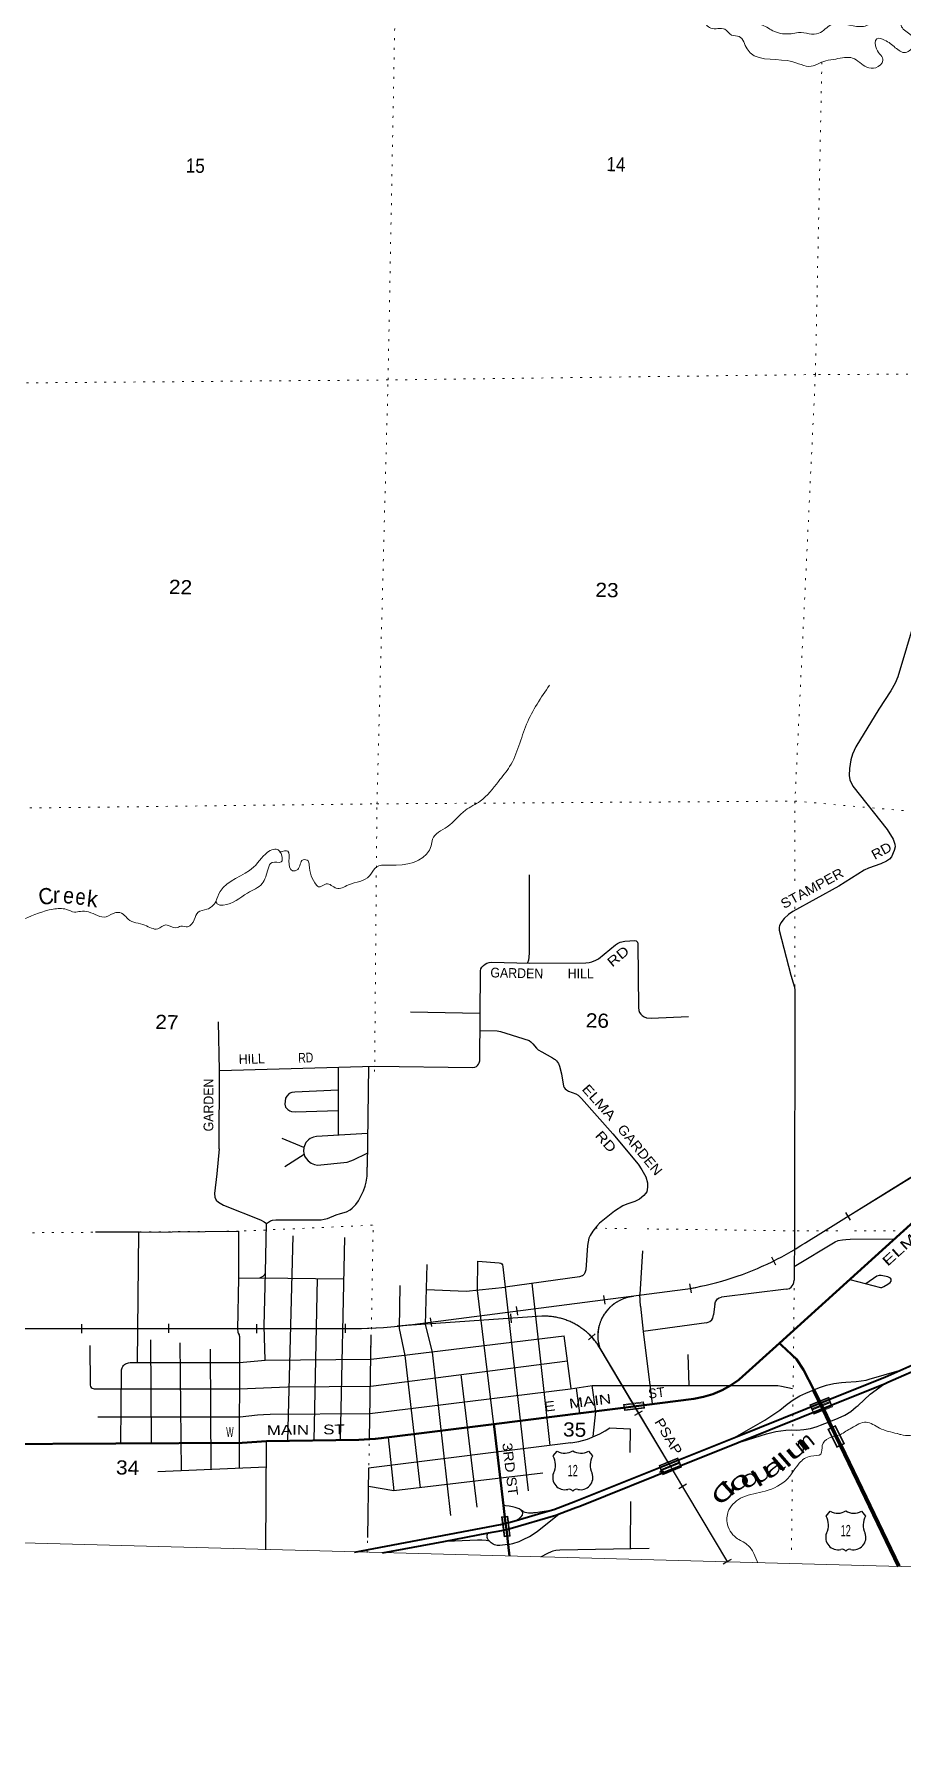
# Model space of a CAD drawing. Header units: feet. Extents: x -751810 to -497223, y -177792 to 12311.
# Drawn here: x -607782 to -597075, y -177792 to -156551 of the extents above; entities that cross this region are included whole.
import ezdxf
from ezdxf.enums import TextEntityAlignment as Align

# ---------------------------------------------------------------- set-up
doc = ezdxf.new("R2010")
doc.units = ezdxf.units.FT
doc.header["$LTSCALE"] = 80
doc.header["$PDMODE"] = 32
doc.header["$PDSIZE"] = 40
doc.linetypes.add('DOTTED', pattern=[1.5, 0.3, -1.2])
for name, color, linetype, lineweight in [('16', 7, 'Continuous', 25), ('20', 7, 'Continuous', 70), ('21', 7, 'Continuous', 25), ('23', 7, 'Continuous', 70), ('24', 7, 'Continuous', 25), ('26', 7, 'Continuous', 40), ('29', 7, 'Continuous', 25), ('34', 7, 'Continuous', 25), ('39', 7, 'Continuous', 13), ('4', 7, 'Continuous', 13), ('57', 7, 'Continuous', 13), ('61', 7, 'Continuous', 13), ('7', 7, 'DOTTED', 13)]:
    doc.layers.add(name, color=color, linetype=linetype, lineweight=lineweight)
for name, color, linetype in [('27', 7, 'Continuous'), ('30', 7, 'Continuous'), ('41', 7, 'Continuous'), ('55', 7, 'Continuous')]:
    doc.layers.add(name, color=color, linetype=linetype)

msp = doc.modelspace()

# ---------------------------------------------------------------- linework, layer by layer
at = {"layer": '16'}
for p, q in [((-601377.53, -174114.97), (-601326.22, -174056.21)), ((-601134.46, -174050.24), (-601134.74, -174050.44)), ((-600942.37, -174056.12), (-600890.98, -174114.97)), ((-598007.04, -174857.02), (-597955.73, -174798.26)), ((-597763.97, -174792.29), (-597764.25, -174792.49)), ((-597571.88, -174798.17), (-597520.49, -174857.02))]:
    msp.add_line(p, q, dxfattribs=at)
for centre, radius, start, end in [((-601570.51, -174225.6), 222.05, 332.97043, 29.75871), ((-601235.14, -173898.55), 182.07, 239.97227, 303.45418), ((-601033.36, -173899.05), 181.52, 236.33975, 300.08743), ((-601033.37, -173898.55), 182.07, 236.54582, 236.59441), ((-600698.01, -174225.6), 222.05, 150.24129, 207.02957), ((-601231.32, -174380.5), 151.42, 159.09177, 283.81923), ((-601037.2, -174380.5), 151.42, 256.18077, 20.90823), ((-597864.65, -174640.6), 182.07, 239.97227, 303.45418), ((-597662.87, -174641.1), 181.52, 236.33975, 300.08743), ((-597662.88, -174640.6), 182.07, 236.54582, 236.59441), ((-598200.02, -174967.65), 222.05, 332.97043, 29.75871), ((-597327.52, -174967.65), 222.05, 150.24129, 207.02957), ((-597860.83, -175122.55), 151.42, 159.09177, 283.81923), ((-597666.71, -175122.55), 151.42, 256.18077, 20.90823)]:
    msp.add_arc(centre, radius, start, end, dxfattribs=at)
for centre, major_axis, start_param, end_param in [((-601175.98, -174579.32), (-19.56, 51.67), 4.95877769, 6.28318531), ((-601092.53, -174579.32), (19.56, 51.67), 0, 1.32637542), ((-597805.49, -175321.37), (-19.56, 51.67), 4.95877769, 6.28318531), ((-597722.04, -175321.37), (19.56, 51.67), 0, 1.32637542)]:
    msp.add_ellipse(centre, major_axis=major_axis, ratio=0.929097, start_param=start_param, end_param=end_param, dxfattribs=at)
at = {"layer": '20', "lineweight": 35}
for p, q in [((-599124.7, -173880.93), (-597959.62, -173414.3)), ((-599094.47, -173949.62), (-597934.37, -173484.99)), ((-603484.88, -175312.57), (-602726.97, -175170.34)), ((-602726.97, -175170.34), (-602175.9, -175065.57))]:
    msp.add_line(p, q, dxfattribs=at)
at = {"layer": '20'}
for points in [[(-597968.8, -173692.48), (-598036.16, -173552.53), (-598157.35, -173300.74)], [(-597107.41, -175480.71), (-597826.14, -173988.9), (-597968.8, -173692.48)]]:
    msp.add_lwpolyline(points, dxfattribs=at)
at = {"layer": '20', "lineweight": 35}
for points in [[(-601413.61, -174788.94), (-601368.22, -174775.65), (-601100.72, -174674), (-599825.71, -174162.28), (-599124.7, -173880.93)], [(-601302.51, -174830.89), (-601097.79, -174753.09), (-601072.2, -174743.37), (-601047.79, -174733.57), (-599798.69, -174232.25), (-599094.47, -173949.62)], [(-601834.06, -174912.09), (-601598.27, -174843.03), (-601413.61, -174788.94)], [(-603827.68, -175303.48), (-602026.05, -174960.73), (-601963.65, -174947.06), (-601923.19, -174938.19)], [(-602175.9, -175065.57), (-602011.02, -175034.22), (-601954.76, -175021.88)], [(-601954.76, -175021.88), (-601905.91, -175011.17), (-601343.4, -174846.43), (-601302.51, -174830.89)], [(-601926.92, -174939.01), (-601923.19, -174938.19), (-601834.06, -174912.09)]]:
    msp.add_lwpolyline(points, dxfattribs=at)
at = {"layer": '21'}
for points in [[(-599124.7, -173880.93), (-599107.12, -173870.72), (-598764.08, -173671.34), (-598576.93, -173547.47), (-598486.66, -173476.88), (-598411.56, -173420.96), (-598331.03, -173373.2), (-598255.53, -173338), (-598158.55, -173298.39)], [(-597968.8, -173692.48), (-597856.28, -173647.71), (-597777.64, -173609.59), (-597703.42, -173563.47), (-597634.43, -173509.84), (-597612.09, -173489.81), (-597462.89, -173352.93), (-597300.2, -173232.41), (-597285.04, -173221.68)], [(-599094.47, -173949.62), (-599044.47, -173934.46), (-598744.43, -173840.06), (-598625.6, -173811.35), (-598504.42, -173795.22), (-598431.86, -173791.68), (-598367.14, -173794.2), (-598282.35, -173788.37), (-598198.62, -173773.71), (-598116.89, -173750.38), (-598077.76, -173735.83), (-597968.8, -173692.48)], [(-601772.45, -174782.55), (-601797.45, -174770.06), (-601808.02, -174764.82), (-601843.81, -174751.54), (-601880.8, -174742.08), (-601918.58, -174736.53), (-601965.13, -174731.55), (-601989.53, -174728.93)], [(-601834.06, -174912.09), (-601833.79, -174911.96), (-601815.68, -174901.82), (-601798.74, -174889.83), (-601783.13, -174876.15), (-601776.77, -174869.26), (-601756.66, -174844.29), (-601750.89, -174819.26), (-601750.9, -174818.61), (-601751.48, -174813.8), (-601752.55, -174809.08), (-601753.07, -174807.55), (-601772.45, -174782.55)], [(-601413.61, -174788.94), (-601434.66, -174792.05), (-601594.14, -174815.6), (-601617.72, -174819.08), (-601630.83, -174821.45), (-601638.77, -174822.18), (-601644.14, -174822.4), (-601660.03, -174823.06), (-601681.26, -174821.71), (-601702.24, -174818.16), (-601722.73, -174812.43), (-601742.51, -174804.59), (-601747.45, -174802.04), (-601772.45, -174782.55)], [(-601932.8, -175207.04), (-601875.35, -175194.91), (-601798.07, -175169.93), (-601773.14, -175161.02), (-601748.07, -175148.43), (-601670.63, -175109.51), (-601574.13, -175047.6), (-601548.15, -175028.36), (-601329.33, -174852.45), (-601302.51, -174830.89)], [(-602726.97, -175170.34), (-602690.86, -175168.68), (-602309.6, -175151.21), (-602256.63, -175150.38), (-602203.87, -175155.1), (-602168.61, -175161.4)], [(-602168.61, -175161.4), (-602177.19, -175149.54), (-602185.48, -175135.1), (-602191.08, -175122.76), (-602192.55, -175117.25), (-602193.44, -175111.63), (-602193.73, -175105.94), (-602193.43, -175100.26), (-602192.54, -175094.63), (-602191.06, -175089.13), (-602189.02, -175083.82), (-602186.43, -175078.74), (-602183.33, -175073.97), (-602179.74, -175069.54), (-602175.9, -175065.57)], [(-601932.8, -175207.04), (-601967.58, -175214.38), (-602035.6, -175222.09), (-602052.25, -175222.05), (-602068.81, -175220.27), (-602085.09, -175216.77), (-602100.92, -175211.59), (-602116.11, -175204.78), (-602130.51, -175196.42), (-602143.96, -175186.6), (-602156.31, -175175.43), (-602167.43, -175163.03), (-602168.61, -175161.4)]]:
    msp.add_lwpolyline(points, dxfattribs=at)
at = {"layer": '23', "lineweight": 35}
msp.add_line((-597934.37, -173484.99), (-597285.04, -173221.68), dxfattribs=at)
for points in [[(-597285.04, -173221.68), (-597244.01, -173205.04), (-596755.61, -172989.71), (-596730.37, -172978.58), (-596705.61, -172966.92), (-595136.65, -172228.13)], [(-597096.84, -173058.23), (-596762.57, -172910.85), (-595134.45, -172143.83)], [(-597959.62, -173414.3), (-597272.33, -173135.6), (-597096.84, -173058.23)]]:
    msp.add_lwpolyline(points, dxfattribs=at)
at = {"layer": '24'}
msp.add_lwpolyline([(-598158.55, -173298.39), (-598087.99, -173269.57), (-598000.6, -173239.04), (-597910.5, -173217.82), (-597818.67, -173206.13), (-597763.66, -173203.76), (-597636.87, -173196.76), (-597511.5, -173176.55), (-597473.42, -173167.71), (-597105.23, -173060.67), (-597096.84, -173058.23)], dxfattribs=at)
at = {"layer": '26'}
for p, q in [((-598157.35, -173300.74), (-598158.55, -173298.39)), ((-602109.21, -173720.34), (-600252.23, -173485.85)), ((-601963.65, -174947.06), (-601989.53, -174728.93)), ((-601954.76, -175021.88), (-601963.65, -174947.06)), ((-601932.8, -175207.04), (-601954.76, -175021.88)), ((-601915.02, -175354.12), (-601932.8, -175207.04))]:
    msp.add_line(p, q, dxfattribs=at)
for points in [[(-598584.31, -172722.3), (-597051.8, -171335.15), (-595490.95, -169922.35), (-595465.81, -169899.59), (-595440.95, -169878.81), (-595293.83, -169755.85)], [(-600252.23, -173485.85), (-599638.11, -173408.31), (-599519.22, -173385.54), (-599403.36, -173350.47), (-599291.8, -173303.48), (-599185.76, -173245.09), (-599086.41, -173175.93), (-599079.55, -173170.57), (-598584.31, -172722.3)], [(-598158.55, -173298.39), (-598285.13, -173051.49), (-598371.91, -172918.2), (-598559.11, -172745.54), (-598584.31, -172722.3)], [(-612618.97, -174728.26), (-612556.57, -174741), (-612375.09, -174758.59), (-612192.76, -174757.11), (-612011.58, -174736.58), (-611833.55, -174697.23), (-611662.4, -174640.19), (-610373.68, -174069.5), (-610263.61, -174028.11), (-610149.81, -173998.45), (-610033.54, -173980.86), (-609916.06, -173975.51), (-609900.8, -173975.72), (-605218.29, -173950.69), (-604913.97, -173930.6), (-603774.62, -173916.39), (-603572.73, -173903.78), (-603498.82, -173895.8), (-602109.21, -173720.34)], [(-601989.53, -174728.93), (-602105.74, -173749.52), (-602109.21, -173720.34)]]:
    msp.add_lwpolyline(points, dxfattribs=at)
at = {"layer": '29'}
for p, q in [((-601671.96, -166936.18), (-601674.42, -167906.19)), ((-600331.04, -167786.15), (-600324.41, -168572.06)), ((-602284.16, -169233.08), (-602273.72, -168119.47)), ((-602281.27, -168648.87), (-603137.78, -168632.04)), ((-605497.7, -169353.89), (-605506.82, -168752.24)), ((-604030.18, -169310.46), (-604030.94, -170153.83)), ((-603658.14, -169300.29), (-603671.26, -170546.61)), ((-604030.44, -169596.07), (-604565.94, -169619)), ((-604559.92, -169863.33), (-604032.83, -169845.41)), ((-603667.35, -170132.71), (-604298.46, -170169.37)), ((-604455.44, -170305.17), (-604722.54, -170193.76)), ((-604452.88, -170388.68), (-604688.04, -170541.27)), ((-604927.52, -171848.85), (-604914.98, -171244.51)), ((-604591.35, -171396.21), (-604656.4, -173927.39)), ((-603954.26, -171417.23), (-604008.48, -173919.31)), ((-600272.62, -171578.52), (-600305.03, -172120.88)), ((-602306.89, -171709.02), (-602044.4, -171728.15)), ((-601996.83, -171777.03), (-601969.85, -172028.32)), ((-605259.87, -171919.68), (-605273.66, -172551.1)), ((-604996.61, -171912.56), (-603965.28, -171925.97)), ((-604290.4, -171921.39), (-604332.46, -173923.35)), ((-601640.25, -171981.81), (-601418.43, -173986.44)), ((-598498.35, -172054.98), (-599298.92, -172152.24)), ((-600298.12, -172265.82), (-600305.03, -172120.88)), ((-600298.12, -172265.82), (-600265.28, -172575.53)), ((-599483.69, -172469.49), (-600265.28, -172575.53)), ((-606347.37, -172681.33), (-606339.36, -173956.68)), ((-605249.93, -172663.76), (-605253.3, -174268.47)), ((-603628.06, -172619.19), (-603647.4, -173908.24)), ((-601152.49, -173282.23), (-601239.64, -172630.62)), ((-600265.28, -172575.53), (-600153.36, -173472.69)), ((-607095.67, -172752.05), (-607094.62, -173238.48)), ((-605984.22, -172715.19), (-605969.56, -174297.32)), ((-605612.32, -172795.64), (-605601.37, -174282.49)), ((-599698.87, -173243.32), (-599708.07, -172862.42)), ((-606713.11, -173957.18), (-606707.3, -173066.47)), ((-602516.53, -173108.87), (-602319.79, -174747.36)), ((-601048.8, -173586.44), (-601087.62, -173277)), ((-601782.95, -173673.05), (-601684.52, -174546.68)), ((-604918.12, -173930.87), (-604927.56, -175274.27)), ((-601158.94, -173954.17), (-603655.41, -174264.67)), ((-603413.64, -173884.7), (-603342.09, -174546.81)), ((-604920.4, -174255.06), (-606258.87, -174308.97)), ((-603655.41, -174264.67), (-603667.58, -175122.45)), ((-600422.87, -174677.05), (-600427.13, -175262.56)), ((-600189.73, -175257.56), (-601292.58, -175280.81))]:
    msp.add_line(p, q, dxfattribs=at)
for points in [[(-596906.17, -163772.56), (-597122.26, -164490.31), (-597152.52, -164568.14), (-597208.7, -164663.26), (-597355.64, -164888.1), (-597640.88, -165355.07), (-597681.94, -165443.71), (-597703.55, -165512.89), (-597718.68, -165623.14), (-597720.84, -165707.46), (-597712.19, -165759.34), (-597675.46, -165839.33), (-597251.92, -166375.48), (-597178.45, -166492.23), (-597156.84, -166557.08), (-597155.76, -166590.6), (-597165.49, -166634.91), (-597201.14, -166711.67), (-597224.91, -166739.77), (-597260.57, -166764.63), (-597329.71, -166799.21), (-597485.3, -166851.1), (-597536.08, -166878.13), (-597848.33, -167075.94), (-598418.81, -167387.25), (-598471.76, -167425.09), (-598522.82, -167472.76), (-598565.76, -167529.95), (-598581.98, -167565.63), (-598586.57, -167581.92), (-598586.73, -167617.53)], [(-600974.89, -168023.24), (-600930.82, -168016.86), (-600898.41, -168008.21), (-600850.87, -167990.92), (-600816.3, -167971.46), (-600608.87, -167798.53), (-600580.79, -167781.24), (-600548.38, -167768.27), (-600490.04, -167755.29), (-600366.88, -167746.65), (-600351.75, -167748.81), (-600343.11, -167757.46), (-600336.63, -167766.1), (-600331.04, -167786.15)], [(-598586.73, -167617.53), (-598441.52, -168175.29), (-598413.43, -168268.25), (-598398.3, -168324.46), (-598394.87, -168361.01)], [(-602273.72, -168119.47), (-602268.29, -168097.92), (-602256.4, -168075.22), (-602238.04, -168053.6), (-602216.43, -168037.39), (-602194.82, -168025.5), (-602168.9, -168016.86), (-602134.36, -168013.81)], [(-602134.36, -168013.81), (-601674.36, -168024.24), (-600974.89, -168023.24)], [(-601674.42, -167906.19), (-601675.07, -167942.1), (-601676.45, -167962.42), (-601678.07, -167968.91), (-601679.69, -167978.1), (-601682.39, -167988.91), (-601694.82, -168022.96)], [(-598394.87, -168361.01), (-598395.81, -171333.74), (-598401.58, -171941.65)], [(-600324.41, -168572.06), (-600320.42, -168612.41), (-600309.62, -168634.02), (-600294.49, -168657.8), (-600277.21, -168672.93), (-600251.28, -168690.23), (-600223.19, -168701.04), (-600164.85, -168705.36), (-599707.45, -168685.24)], [(-602280.53, -168856.8), (-602069.64, -168862.25), (-602027.5, -168871.98), (-601961.61, -168892.52), (-601672.06, -168983.31), (-601653.69, -168997.36), (-601628.85, -169022.22), (-601581.31, -169078.43), (-601560.78, -169098.96), (-601516.49, -169121.66), (-601386.84, -169195.16), (-601361.45, -169211.91), (-601353.88, -169218.39), (-601337.21, -169234.03), (-601323.16, -169251.32), (-601312.83, -169267.03), (-601300.41, -169298.92), (-601274.48, -169394.04), (-601248.55, -169545.36), (-601240.98, -169562.66), (-601226.94, -169579.95), (-601211.81, -169592.92), (-601188.05, -169605.89), (-601097.3, -169640.48), (-601069.2, -169657.78), (-601028.16, -169696.69), (-600639.22, -170133.36), (-600328.07, -170509.5), (-600279.96, -170581.39), (-600233, -170665.15), (-600212.97, -170741.36), (-600211.39, -170794.85), (-600221.62, -170849.45), (-600236.74, -170871.07), (-600258.93, -170898.62), (-600310.21, -170942.41), (-600366.96, -170972.12), (-600466.36, -171002.38), (-600517.64, -171024.56), (-600617.61, -171088.85), (-600701.62, -171154.35)], [(-602368.91, -169315.92), (-602342.29, -169311.18), (-602322.31, -169301.99), (-602309.88, -169290.64), (-602298.54, -169273.89), (-602289.35, -169256.05), (-602284.16, -169233.08)], [(-605499.43, -170318.76), (-605497.7, -169353.89), (-603582.92, -169297.23), (-602368.91, -169315.92)], [(-604565.94, -169619), (-604604, -169625.15), (-604636.41, -169638.12), (-604666.66, -169668.39), (-604681.79, -169692.17), (-604688.27, -169769.99), (-604679.63, -169804.57), (-604653.7, -169832.67), (-604629.93, -169849.97), (-604608.32, -169858.61), (-604559.92, -169863.33)], [(-605499.43, -170318.76), (-605528.78, -170630.34), (-605559.03, -170872.45), (-605553.63, -170916.76), (-605537.42, -170954.59), (-605510.42, -170979.45), (-605446.67, -171015.12), (-604988.61, -171196.7), (-604946.47, -171221.56), (-604914.98, -171244.51)], [(-604298.46, -170169.37), (-604336.07, -170174.22), (-604374.97, -170191.51), (-604398.73, -170208.81), (-604428.98, -170243.39), (-604454.91, -170303.92), (-604459.23, -170347.16), (-604457.07, -170375.26), (-604446.27, -170409.84), (-604426.82, -170440.11), (-604400.9, -170470.37), (-604364.16, -170496.31), (-604325.27, -170515.77), (-604286.38, -170520.09), (-603921.22, -170483.34), (-603873.68, -170468.21), (-603841.27, -170455.24), (-603672.74, -170375.26)], [(-604914.98, -171244.51), (-604865.45, -171209.67), (-604841.68, -171201.02), (-604802.79, -171198.86), (-604241.01, -171196.7), (-604202.11, -171190.21), (-604163.22, -171179.4), (-604057.35, -171136.17), (-604001.17, -171118.88), (-603929.86, -171099.42), (-603884.49, -171075.64), (-603856.4, -171054.03), (-603813.19, -171006.47), (-603780.78, -170961.07), (-603718.12, -170837.86), (-603698.67, -170781.65), (-603685.71, -170734.1), (-603674.9, -170656.28), (-603671.26, -170546.61)], [(-600701.62, -171154.35), (-600803.95, -171237.49), (-600838.52, -171274.24), (-600888.22, -171339.1), (-600918.47, -171390.98), (-600935.76, -171425.57), (-600953.04, -171516.36), (-600974.65, -171814.69), (-600985.46, -171851.44), (-600994.1, -171868.73), (-601015.71, -171888.19), (-601020.03, -171890.35), (-601051.43, -171902.99)], [(-606490.94, -171347.77), (-607018.12, -171351.64), (-607026.96, -171349.95)], [(-606510.13, -172961.11), (-606490.94, -171347.77), (-605261.6, -171338.04), (-605259.87, -171919.68), (-604996.61, -171912.56)], [(-598399.98, -171772.71), (-597895.88, -171468.94), (-597856.98, -171453.81), (-597805.12, -171443), (-597764.07, -171438.67), (-597707.88, -171434.35), (-597159, -171432.18)], [(-602937.63, -171748.62), (-602958.5, -172491.61), (-602869.45, -172830.5), (-602642.56, -174851.6)], [(-602108.71, -173724.52), (-602311.03, -172071.61), (-602306.89, -171709.02)], [(-602044.4, -171728.15), (-602022.65, -171732.52), (-602010.23, -171741.7), (-602003.2, -171753.05), (-601996.83, -171777.03)], [(-604996.61, -171912.56), (-604972.13, -171901.67), (-604959.17, -171894.1), (-604949.44, -171886.54), (-604938.64, -171873.57), (-604926.97, -171851.63)], [(-604934.17, -172930.6), (-604946.42, -172507.81), (-604926.97, -171851.63)], [(-603268.78, -172007.79), (-603279.75, -172541.48), (-603208.56, -172871.83), (-603020.7, -174508.19)], [(-602942.27, -172056.8), (-602452.02, -172077.93), (-601969.85, -172028.32)], [(-601051.43, -171902.99), (-601969.85, -172028.32), (-601782.95, -173673.05)], [(-598498.35, -172054.98), (-598460.09, -172044.34), (-598439.02, -172029.76), (-598424.44, -172014.08), (-598414.16, -171996.03), (-598404.98, -171972.78), (-598401.58, -171941.65)], [(-597713.39, -171933.99), (-597336.2, -172035.36), (-597319.46, -172033.73), (-597292.99, -172022.39), (-597245.45, -171994.28), (-597216.82, -171971.04), (-597204.39, -171953.2), (-597202.77, -171932.12), (-597213.03, -171916.45), (-597243.29, -171901.32), (-597327.56, -171884.02), (-597350.79, -171884.56), (-597379.42, -171892.67), (-597517.16, -171986.73)], [(-599382.52, -172241.04), (-599385.63, -172268.52), (-599397, -172370.5)], [(-599382.52, -172241.04), (-599372.47, -172209.19), (-599346.54, -172174.6), (-599327.09, -172161.63), (-599298.92, -172152.24)], [(-599483.69, -172469.49), (-599443.77, -172453.46), (-599415.68, -172434.01), (-599404.88, -172412.39), (-599397, -172370.5)], [(-606510.13, -172961.11), (-605250.77, -172958.42), (-604934.17, -172930.6), (-603624.28, -172919.18), (-601239.64, -172630.62)], [(-605273.66, -172551.1), (-605271.34, -172575.59), (-605268.64, -172587.48), (-605264.32, -172598.29), (-605254.6, -172619.36), (-605252.43, -172626.93), (-605250.81, -172639.36), (-605249.93, -172663.76)], [(-607045.78, -173284.13), (-605247.93, -173286.95), (-604655.77, -173260.43), (-603629.59, -173251.52), (-601198.27, -172939.91)], [(-606707.3, -173066.47), (-606705.81, -173050.9), (-606702.03, -173036.85), (-606698.25, -173024.42), (-606690.42, -173009.55), (-606680.96, -172996.86), (-606670.16, -172985.51), (-606657.19, -172976.86), (-606642.89, -172970.64), (-606618.84, -172964.43), (-606601.01, -172961.73), (-606588.87, -172960.92), (-606510.13, -172961.11)], [(-607094.62, -173238.48), (-607089.08, -173257.07), (-607081.52, -173267.88), (-607067.47, -173278.69), (-607045.78, -173284.13)], [(-604870.02, -173598.82), (-603641.1, -173589.75), (-601162.28, -173285.08), (-600895.58, -173243.83), (-598668.2, -173242.88)], [(-600884.31, -173876.28), (-600850.67, -173563.48), (-600895.58, -173243.83)], [(-598668.2, -173242.88), (-598603.18, -173242.52), (-598555.64, -173251.16), (-598420.02, -173282.78)], [(-606997.71, -173633.22), (-605241.46, -173629.68), (-605028.02, -173608)], [(-605028.02, -173608), (-604951.55, -173601.31), (-604870.02, -173598.82)], [(-601158.94, -173954.17), (-601058.4, -173934.78), (-600952.52, -173906.68), (-600799.11, -173839.66), (-600736.45, -173802.91), (-600676.88, -173765.52)], [(-600676.88, -173765.52), (-600427.86, -173780.22), (-600430.03, -174072.34)], [(-601503.3, -174325.83), (-603342.09, -174546.81), (-603657.59, -174494.09)], [(-601292.58, -175280.8), (-601345.78, -175283.7), (-601379.81, -175290.72), (-601403.04, -175298.84), (-601446.79, -175320.99), (-601532.05, -175364.24)]]:
    msp.add_lwpolyline(points, dxfattribs=at)
at = {"layer": '34', "lineweight": 13}
for p, q in [((-598255.54, -171477.32), (-595059.47, -169504.39)), ((-603111.73, -172489.79), (-599747.52, -172056.67)), ((-618039.81, -172543.35), (-603923.11, -172539.81)), ((-600796.2, -172785.04), (-599223.47, -175421.44))]:
    msp.add_line(p, q, dxfattribs=at)
at = {"layer": '34'}
for p, q in [((-597705.22, -171200.48), (-597763.32, -171106.36)), ((-598627.81, -171755.84), (-598677.16, -171656.85)), ((-599670.25, -172098.02), (-599690.89, -171989.35)), ((-601813.37, -172376.58), (-601827.49, -172266.87)), ((-600736.13, -172240.52), (-600750.26, -172130.82)), ((-602876.47, -172516.07), (-602890.59, -172406.37)), ((-601902.59, -172360.38), (-601894.9, -172470.73)), ((-607195.35, -172596.74), (-607195.38, -172486.13)), ((-606123.14, -172593.86), (-606123.17, -172483.25)), ((-605037.35, -172596.2), (-605037.38, -172485.59)), ((-603938.7, -172592.34), (-603938.73, -172481.73)), ((-600858.98, -172606.53), (-600940.13, -172681.69)), ((-599961.3, -174186.75), (-600391.67, -173465.31)), ((-600275.83, -173559.39), (-600370.82, -173616.05)), ((-599220.42, -175425.62), (-599892.98, -174301.27)), ((-599732.11, -174465.14), (-599827.1, -174521.81)), ((-599230.99, -175424.92), (-599276.4, -175452.01)), ((-599178.09, -175393.09), (-599231.43, -175424.91))]:
    msp.add_line(p, q, dxfattribs=at)
for points in [[(-618039.8, -172542.25), (-603923.1, -172538.71), (-603832.45, -172539.73), (-603742.29, -172538.67), (-603652.11, -172536.05), (-603561.39, -172532.41), (-603471.16, -172526.69), (-603381.4, -172519.4), (-603291.13, -172511.1), (-603201.34, -172500.71), (-603111.87, -172488.7), (-599747.68, -172055.58), (-599681.89, -172044.65), (-599616.7, -172032.27), (-599551.7, -172018.76), (-599486.44, -172004.45), (-599421.8, -171988.68), (-599357.72, -171971.85), (-599293.37, -171954.2), (-599229.66, -171935.11), (-599166.49, -171914.95), (-599103.13, -171893.6), (-599040.7, -171871.24), (-598978.39, -171848.13), (-598916.34, -171823.51), (-598855.2, -171797.89), (-598794.25, -171771.14), (-598733.8, -171743.68), (-598673.58, -171714.73), (-598614.24, -171685.15), (-598555.15, -171654.06), (-598496.92, -171622.34), (-598438.88, -171589.49), (-598381.77, -171555.63), (-598325.21, -171520.71), (-598269.16, -171485.09), (-598256.13, -171476.39), (-595065.03, -169488.45)], [(-600797.25, -172785.38), (-600799.93, -172777.19), (-600802.41, -172768.98), (-600804.75, -172760.73), (-600807.01, -172752.4), (-600809.07, -172744.04), (-600810.97, -172735.7), (-600812.81, -172727.27), (-600814.43, -172718.82), (-600815.9, -172710.38), (-600817.25, -172701.84), (-600818.42, -172693.35), (-600819.49, -172684.84), (-600820.39, -172676.24), (-600821.11, -172667.7), (-600821.69, -172659.13), (-600822.16, -172650.56), (-600822.45, -172641.93), (-600822.61, -172633.36), (-600822.58, -172624.73), (-600822.43, -172616.16), (-600822.14, -172607.54), (-600821.68, -172598.97), (-600821.06, -172590.4), (-600820.32, -172581.85), (-600819.39, -172573.28), (-600818.36, -172564.73), (-600817.15, -172556.22), (-600815.82, -172547.73), (-600814.29, -172539.27), (-600812.64, -172530.82), (-600810.86, -172522.44), (-600808.94, -172514.05), (-600806.84, -172505.72), (-600804.59, -172497.39), (-600802.25, -172489.13), (-600799.7, -172480.9), (-600797.02, -172472.73), (-600794.25, -172464.58), (-600791.32, -172456.54), (-600788.19, -172448.49), (-600784.99, -172440.51), (-600781.59, -172432.62), (-600778.14, -172424.76), (-600774.46, -172416.94), (-600770.69, -172409.25), (-600766.81, -172401.61), (-600762.76, -172393.97), (-600758.56, -172386.5), (-600754.29, -172379.04), (-600749.84, -172371.68), (-600745.28, -172364.35), (-600740.61, -172357.18), (-600735.77, -172350.06), (-600730.85, -172343.01), (-600725.8, -172336.02), (-600720.6, -172329.2), (-600715.29, -172322.4), (-600709.89, -172315.71), (-600704.35, -172309.12), (-600698.71, -172302.67), (-600692.95, -172296.29), (-600687.11, -172289.97), (-600681.11, -172283.82), (-600675.04, -172277.73), (-600668.83, -172271.76), (-600662.54, -172265.87), (-600656.14, -172260.15), (-600649.67, -172254.51), (-600643.09, -172248.99), (-600636.37, -172243.58), (-600629.62, -172238.31), (-600622.73, -172233.11), (-600615.79, -172228.08), (-600608.71, -172223.12), (-600601.59, -172218.35), (-600594.37, -172213.66), (-600587.12, -172209.11), (-600579.72, -172204.66), (-600572.25, -172200.41), (-600564.77, -172196.24), (-600557.13, -172192.19), (-600549.5, -172188.3), (-600541.77, -172184.52), (-600533.93, -172180.91), (-600526.12, -172177.42), (-600518.21, -172174.05), (-600510.18, -172170.86), (-600502.18, -172167.76), (-600494.13, -172164.81), (-600485.96, -172162.04), (-600477.77, -172159.35), (-600469.56, -172156.87), (-600461.3, -172154.53), (-600452.97, -172152.27), (-600444.61, -172150.21), (-600436.27, -172148.31), (-600427.84, -172146.47), (-600419.4, -172144.85), (-600410.95, -172143.38), (-600402.42, -172142.04)], [(-600402.42, -172142.04), (-600393.92, -172140.87), (-600385.37, -172139.78), (-600385.03, -172139.77)], [(-600391.67, -173465.31), (-600797.15, -172785.6), (-600804.3, -172773.51), (-600811.69, -172761.65), (-600819.28, -172749.91), (-600827.06, -172738.19), (-600835.07, -172726.71), (-600843.25, -172715.4), (-600851.61, -172704.1), (-600860.2, -172693.05), (-600868.96, -172682.19), (-600877.97, -172671.37), (-600887.11, -172660.81), (-600896.39, -172650.34), (-600905.94, -172640.03), (-600915.62, -172629.97), (-600925.5, -172620.04), (-600935.49, -172610.25), (-600945.76, -172600.64), (-600956.07, -172591.24), (-600966.68, -172582), (-600977.33, -172572.99), (-600988.19, -172564.09), (-600999.18, -172555.45), (-601010.34, -172547), (-601021.6, -172538.7), (-601033.09, -172530.64), (-601044.68, -172522.72), (-601056.4, -172515.07), (-601068.22, -172507.57), (-601080.23, -172500.37), (-601092.34, -172493.3), (-601104.51, -172486.47), (-601116.84, -172479.83), (-601129.3, -172473.44), (-601141.94, -172467.25), (-601154.55, -172461.24), (-601167.37, -172455.53), (-601180.25, -172450.03), (-601193.21, -172444.69), (-601206.2, -172439.64), (-601219.42, -172434.82), (-601232.63, -172430.16), (-601245.94, -172425.85), (-601259.27, -172421.64), (-601272.79, -172417.74), (-601286.26, -172414.08), (-601299.79, -172410.65), (-601313.49, -172407.4), (-601327.16, -172404.51), (-601340.87, -172401.73), (-601354.66, -172399.28), (-601368.55, -172396.99), (-601382.34, -172395), (-601396.26, -172393.28), (-601410.17, -172391.74), (-601424.14, -172390.42), (-601438.08, -172389.45), (-601452.13, -172388.64), (-601466.12, -172388.07), (-601480.12, -172387.79), (-601494.08, -172387.77), (-601508.1, -172387.96), (-601515.19, -172388.13), (-603303.54, -172512.71)]]:
    msp.add_lwpolyline(points, dxfattribs=at)
at = {"layer": '34', "lineweight": 13}
msp.add_lwpolyline([(-603303.62, -172511.61), (-601515.24, -172387.03), (-601515.24, -172387.03)], dxfattribs=at)
for centre, radius, start, end in [((-600350.91, -168291.99), 3812.72, 279.10567, 303.33766), ((-600329.93, -172629.35), 491.58, 96.43134, 198.46389), ((-601490.17, -173190.24), 803.61, 30.28041, 91.78794), ((-603835.22, -167359.79), 5180.76, 269.02791, 278.02751)]:
    msp.add_arc(centre, radius, start, end, dxfattribs=at)
at = {"layer": '39'}
for points in [[(-606460.78, -154226.51), (-606473.43, -154461.93), (-606544.21, -154546.69), (-606594.2, -154607.83), (-606582.05, -154819.73), (-606610.69, -154980.17), (-606804.22, -155138.23), (-606969.89, -155307.1), (-607144.37, -155574.48), (-607596.34, -155981.56), (-607816.96, -156316.22), (-608052.56, -156539.65), (-608194.96, -156739.37), (-608340.47, -156906.77), (-608449.44, -157133.58), (-608563.81, -157338.08), (-608681.49, -157445.77), (-608721.07, -157565.62), (-608759.67, -157794.3), (-608827.78, -158070.56), (-608925.47, -158325.88), (-609044.94, -158425.47), (-609066.06, -158604.24), (-609041.59, -158735.87), (-609139.94, -158942.81), (-609208.06, -159152.33), (-609248.27, -159433.61), (-609282.75, -159571.12), (-609400, -159822.5), (-609467.63, -160010.11), (-609527.44, -160205.99), (-609709.88, -160255.53), (-609858.2, -160451.07), (-610002.81, -160586.25), (-610281.04, -160895.19), (-610440.54, -160987.66), (-610497.78, -161163.46), (-610573.67, -161501.98), (-610667.17, -161751.36), (-610787.75, -161818.67), (-610911.6, -162002.77), (-611085.26, -162169.42), (-611129.31, -162305.27), (-611224.23, -162461.93), (-611413.03, -162666.46), (-611487.28, -162946.58), (-611642.51, -163101.63), (-611775, -163218.45)], [(-597087.22, -155895.08), (-597133.5, -156038.93), (-597093.41, -156187.1), (-597069, -156320.74), (-597080.43, -156441.34), (-596972.76, -156546.98), (-596902.88, -156637.5), (-596966.18, -156742.61), (-597025.44, -156775.29), (-597152.5, -156715.48), (-597284.63, -156621.28), (-597380.72, -156604.61), (-597384.29, -156731.46), (-597305.83, -156874.61), (-597394.81, -156962.91), (-597503.24, -156955.99), (-597679.14, -156844.5), (-597886.64, -156855.09), (-598009.93, -156875.98), (-598219.13, -156946.98), (-598346.92, -156913.34), (-598488.68, -156875.31), (-598983.51, -156731.13), (-599079.78, -156577.44), (-599173.8, -156558.81), (-599256.31, -156488.1), (-599428.95, -156475.43), (-599540.64, -156369.68), (-599697.97, -156313.1), (-600393.96, -156097.06), (-600525.95, -156069.36), (-600739.67, -156158.37), (-600907.84, -156129.7), (-600884.46, -156013.45), (-600639.37, -155953.49), (-600413.73, -155798.31), (-600405.7, -155655.45), (-600378.3, -155539.31), (-600437.67, -155432.95), (-600452.6, -155319.71), (-600429.38, -155209.5), (-600353.11, -155215.56), (-600277.8, -155255.86), (-600258.71, -155435.7), (-600095.29, -155776.57), (-599927.05, -155946.3), (-599730.48, -156038.18), (-599510.61, -156088.38), (-599381.11, -156204.68), (-599213.68, -156259.52), (-599101.34, -156270.57), (-598965.52, -156376.96), (-598794.18, -156435.94), (-598645.51, -156514.46), (-598439.09, -156542.13), (-598348.19, -156528.43), (-598094.97, -156537.2), (-597943.05, -156428.41), (-597629.93, -156452.88), (-597478.21, -156422.67), (-597424.99, -156246.77), (-597352.74, -156109.66), (-597252.98, -155995.44), (-597145.91, -155907.62), (-597087.22, -155895.08)], [(-604756.43, -166653.75), (-604650.99, -166643.14), (-604638.3, -166764.38), (-604593.4, -166884.46), (-604530.63, -166870.02), (-604464.92, -166750.87), (-604402.89, -166762.6), (-604388.23, -166813.36), (-604298.64, -167061.59), (-604275.08, -167082.37), (-604179.53, -167046.63), (-604054.31, -167100.35), (-603904.32, -167060.02), (-603645.7, -166948.02), (-603578.72, -166855.1), (-603314.09, -166815.81), (-602882.89, -166575.43), (-602866.55, -166495.27), (-602685.2, -166340.91), (-602458.15, -166135.39), (-602278.03, -166025.33), (-602051.92, -165781.5), (-601913.99, -165597.78), (-601704.09, -165071.4), (-601421.33, -164591.89)], [(-605541.53, -167266.22), (-605489.73, -167140.65), (-605074.92, -166839.38), (-604870.04, -166635.28), (-604797.11, -166617.08), (-604725, -166699.6), (-604733.12, -166773.94), (-604847.98, -166780.95), (-604896.47, -166860.26), (-604970.02, -167043.69), (-605150.3, -167159.78), (-605450.2, -167308.96), (-605524.18, -167292.88), (-605539.41, -167262.25)], [(-607904.72, -167478.57), (-607551.76, -167359.71), (-607384.86, -167362.14), (-607287.21, -167394.97), (-607212.56, -167386.89), (-607114.17, -167393.54), (-606894.59, -167453.81), (-606776.42, -167400.54), (-606684.46, -167421.12), (-606623.84, -167483.19), (-606416.71, -167557.23), (-606259.04, -167601.73), (-606157.13, -167554.07), (-606035.41, -167589.56), (-605972.53, -167571.09), (-605890.18, -167575.3), (-605807.28, -167488.85), (-605760.46, -167397.4), (-605650.78, -167360.03), (-605589.46, -167325.39), (-605539.41, -167262.25)], [(-595696.06, -172887.81), (-595722.1, -172900.21), (-595832.79, -173116.89), (-596017.48, -173390.05), (-596291.45, -173618.5), (-596634.4, -173796.75), (-596855.03, -173845.28), (-597084.53, -173851.25), (-597125.72, -173838.48)], [(-597128.98, -173837.47), (-597347.77, -173769.67), (-597510.73, -173698.83), (-597689.66, -173766.6), (-597833.03, -173852.41)], [(-597833.03, -173852.41), (-598053.85, -173984.58), (-598072.93, -174090.87), (-598194.32, -174115.85), (-598337.63, -174204.72), (-598479.69, -174392.36), (-598759.71, -174550.12), (-599035.35, -174623.37), (-599206.77, -174782.02), (-599229.27, -174938.6), (-599117.83, -175124.94), (-598979.44, -175211.24), (-598899.97, -175318.15), (-598851.44, -175434.82)]]:
    msp.add_spline(points, degree=3, dxfattribs=at)
at = {"layer": '4'}
msp.add_lwpolyline([(-745759.2, 12310.88), (-714696.48, 11306.43), (-683632.43, 10344.71), (-652567.08, 9425.72), (-621500.49, 8549.46), (-590432.73, 7715.93), (-559363.85, 6925.15), (-528293.92, 6177.09), (-497222.97, 5471.78), (-501256.99, -177792.42), (-532580.02, -177081.38), (-563902.02, -176327.26), (-595222.97, -175530.05), (-626542.79, -174689.77), (-657861.41, -173806.4), (-689178.81, -172879.95), (-720494.9, -171910.43), (-751809.61, -170897.82)], close=True, dxfattribs=at)
msp.add_lwpolyline([(-745759.2, 12310.88), (-714696.48, 11306.43), (-683632.43, 10344.71), (-652567.08, 9425.72), (-621500.49, 8549.46), (-590432.73, 7715.93), (-559363.85, 6925.15), (-528293.92, 6177.09), (-497222.97, 5471.78), (-501256.99, -177792.42), (-532580.02, -177081.38), (-563902.02, -176327.26), (-595222.97, -175530.05), (-626542.79, -174689.77), (-657861.41, -173806.4), (-689178.81, -172879.95), (-720494.9, -171910.43), (-751809.61, -170897.82)], close=True, dxfattribs=at)
at = {"layer": '55'}
msp.add_point((-600035.82, -174315.97), dxfattribs=at)
at = {"layer": '57'}
for p, q in [((-598206.72, -173482.8), (-597974.67, -173389.78)), ((-598183.77, -173540.05), (-597951.16, -173448.43)), ((-597928.16, -173505.81), (-598160.22, -173598.82)), ((-600069.8, -174232.63), (-599838.3, -174138.24)), ((-600046.21, -174290.5), (-599814.7, -174196.13)), ((-599791.11, -174253.99), (-600022.61, -174348.38)), ((-601938.39, -174857.53), (-601907.83, -175105.65)), ((-601907.83, -175105.65), (-601982.27, -175114.82))]:
    msp.add_line(p, q, dxfattribs=at)
for points in [[(-598160.22, -173598.82), (-598183.77, -173540.05), (-598206.72, -173482.8)], [(-597974.67, -173389.78), (-597951.16, -173448.43), (-597928.16, -173505.81)], [(-599838.3, -174138.24), (-599814.7, -174196.13), (-599791.11, -174253.99)], [(-600022.61, -174348.38), (-600046.21, -174290.5), (-600069.8, -174232.63)], [(-601982.27, -175114.82), (-602012.83, -174866.7), (-601938.39, -174857.53)]]:
    msp.add_lwpolyline(points, dxfattribs=at)
for points in [[(-598196.31, -173487.24), (-597979.11, -173400.18), (-597961.58, -173443.93), (-598179.3, -173529.69)], [(-598173.35, -173544.54), (-597955.62, -173458.78), (-597938.56, -173501.36), (-598155.77, -173588.41)], [(-597890.5, -173738.6), (-597780.68, -173963.18), (-597875.01, -174009.31), (-597984.83, -173784.72)], [(-597974.13, -173788.39), (-597894.17, -173749.29), (-597791.37, -173959.5), (-597871.33, -173998.61)], [(-600059.37, -174237.01), (-599842.68, -174148.66), (-599825.12, -174191.74), (-600041.82, -174280.07)], [(-600035.78, -174294.88), (-599819.08, -174206.55), (-599801.53, -174249.6), (-600018.22, -174337.95)], [(-602003.9, -174873.65), (-601945.35, -174866.44), (-601916.75, -175098.69), (-601975.3, -175105.9)]]:
    msp.add_lwpolyline(points, close=True, dxfattribs=at)
at = {"layer": '61'}
for p, q in [((-600507.25, -173480.46), (-600259.37, -173447.96)), ((-600259.37, -173447.96), (-600249.62, -173522.32))]:
    msp.add_line(p, q, dxfattribs=at)
msp.add_lwpolyline([(-600249.62, -173522.32), (-600497.5, -173554.83), (-600507.25, -173480.46)], dxfattribs=at)
msp.add_lwpolyline([(-600266.26, -173456.93), (-600498.27, -173487.35), (-600490.6, -173545.85), (-600258.59, -173515.42)], close=True, dxfattribs=at)
at = {"layer": '7'}
for p, q in [((-600472.17, -171305.73), (-600858.48, -171300.51)), ((-595113.3, -171334.69), (-597707.18, -171333.98)), ((-598397.33, -171681.1), (-598419.8, -173890.61)), ((-598423.87, -174290.71), (-598433.92, -175278.37))]:
    msp.add_line(p, q, dxfattribs=at)
for points in [[(-603581.29, -169366.37), (-603552.3, -166057.85), (-603415.29, -160820.36), (-603316.69, -155589.91), (-603134.88, -150333.47), (-603016.44, -145041.08)], [(-598058.86, -156893.62), (-598138.94, -160753.52), (-598391.55, -166024.2), (-598391.99, -167072.21)], [(-594836.37, -160741.15), (-598138.94, -160753.52), (-603415.29, -160820.36), (-608688.94, -160863.09), (-609788.24, -160874.45)], [(-613006.45, -166091.74), (-608677.61, -166118.64), (-603552.3, -166057.85), (-598391.55, -166024.2), (-594982.27, -166322.41)], [(-598392.1, -167331.62), (-598393.8, -171333.79), (-598395.26, -171477.11)], [(-603608.89, -171264.01), (-605261.6, -171338.04), (-608515.76, -171361.51)], [(-603672.39, -175307.6), (-603597.91, -171263.52), (-603597.9, -171262.72)], [(-597861.03, -171333.94), (-598393.8, -171333.79), (-600244.01, -171308.81)]]:
    msp.add_lwpolyline(points, dxfattribs=at)

# ---------------------------------------------------------------- texts
at = {"layer": '16', "width": 0.6}
for p in [(-601134.86, -174365.17), (-597764.38, -175107.22)]:
    msp.add_text('12', height=140, dxfattribs=at).set_placement(p, align=Align.CENTER)
at = {"layer": '27'}
for s, rotation, width, p in [('ELMA  -', 42.15, 1.5, (-597248.04, -171778.8)), ('E   MAIN', 7.197, 1.3, (-601482.96, -173568.45)), ('MAIN   ST', 0.715, 1.3, (-604911.38, -173857.01)), ('W', 0.306, 0.6, (-605412.84, -173878.89)), ('3RD ST', 276.767, 1.15, (-602005.3, -173959.54))]:
    msp.add_text(s, height=120, rotation=rotation, dxfattribs=dict(at, width=width)).set_placement(p)
msp.add_text('ST', height=120, rotation=7.196, dxfattribs=at).set_placement((-600195.47, -173407.08))
at = {"layer": '30'}
for s, rotation, width, p in [('RD', 28.572, 1.1, (-597406.5, -166751.52)), ('STAMPER', 28.621, 1.1, (-598526.01, -167357.75)), ('RD', 39.817, 1.25, (-600647.3, -168081.53)), ('GARDEN', 358.701, 0.95, (-602152.89, -168201.37)), ('HILL', 0.082, 0.95, (-601197.22, -168213.4)), ('HILL', 1.695, 0.95, (-605257.28, -169273.29)), ('RD', 1.695, 0.8, (-604522.63, -169256.39)), ('GARDEN', 89.897, 0.95, (-605573.05, -170104.96)), ('ELMA', 311.691, 1.2, (-601029.69, -169588.01)), ('RD', 311.691, 1.25, (-600867.64, -170162.57)), ('GARDEN', 309.598, 1.1, (-600592.33, -170080.05))]:
    msp.add_text(s, height=120, rotation=rotation, dxfattribs=dict(at, width=width)).set_placement(p)
at = {"layer": '34', "width": 1.15}
msp.add_text('PSAP', height=120, rotation=300.818, dxfattribs=at).set_placement((-600131.62, -173692.62))
at = {"layer": '41'}
for s, rotation, width, p in [('C', 11.396, 0.95, (-607709.7, -167315.59)), ('e', 352.608, 0.9, (-607435.84, -167279.47)), ('e', 354.539, 0.85, (-607282.16, -167298.35)), ('u', 40.107, 2, (-598426.68, -174191.86)), ('a', 36.652, 1.8, (-598715.18, -174414.63)), ('l', 41.182, 1.65, (-598564.11, -174323.05)), ('l', 41.029, 1.65, (-598489.19, -174271.48)), ('o', 38.092, 1.75, (-599131.03, -174584.59)), ('q', 32.627, 1.65, (-599005.18, -174537.98)), ('u', 30.331, 1.65, (-598864.67, -174474.88)), ('C', 49.402, 1.6, (-599297.67, -174745.28)), ('l', 42.752, 1.75, (-599187.94, -174625.83))]:
    msp.add_text(s, height=200, rotation=rotation, dxfattribs=dict(at, width=width)).set_placement(p)
for s, rotation, p in [('r', 0.623, (-607552.9, -167282.95)), ('k', 354.062, (-607142.03, -167323.74)), ('m', 38.42, (-598305.73, -174095.79))]:
    msp.add_text(s, height=200, rotation=rotation, dxfattribs=at).set_placement(p)
at = {"layer": '7'}
for s, width, p in [('15', 0.9, (-605914.16, -158257.08)), ('14', 0.9, (-600721.1, -158239.79)), ('22', 1.1, (-606122.44, -163462.86)), ('23', 1.1, (-600857.56, -163499.26)), ('26', 1.1, (-600975.89, -168818.63)), ('27', 1.1, (-606290.74, -168837.5)), ('35', 1.1, (-601256.68, -173872.76)), ('34', 1.1, (-606775.98, -174342.25))]:
    msp.add_text(s, height=175, rotation=358.472, dxfattribs=dict(at, width=width)).set_placement(p)

doc.saveas('drawing.dxf')
